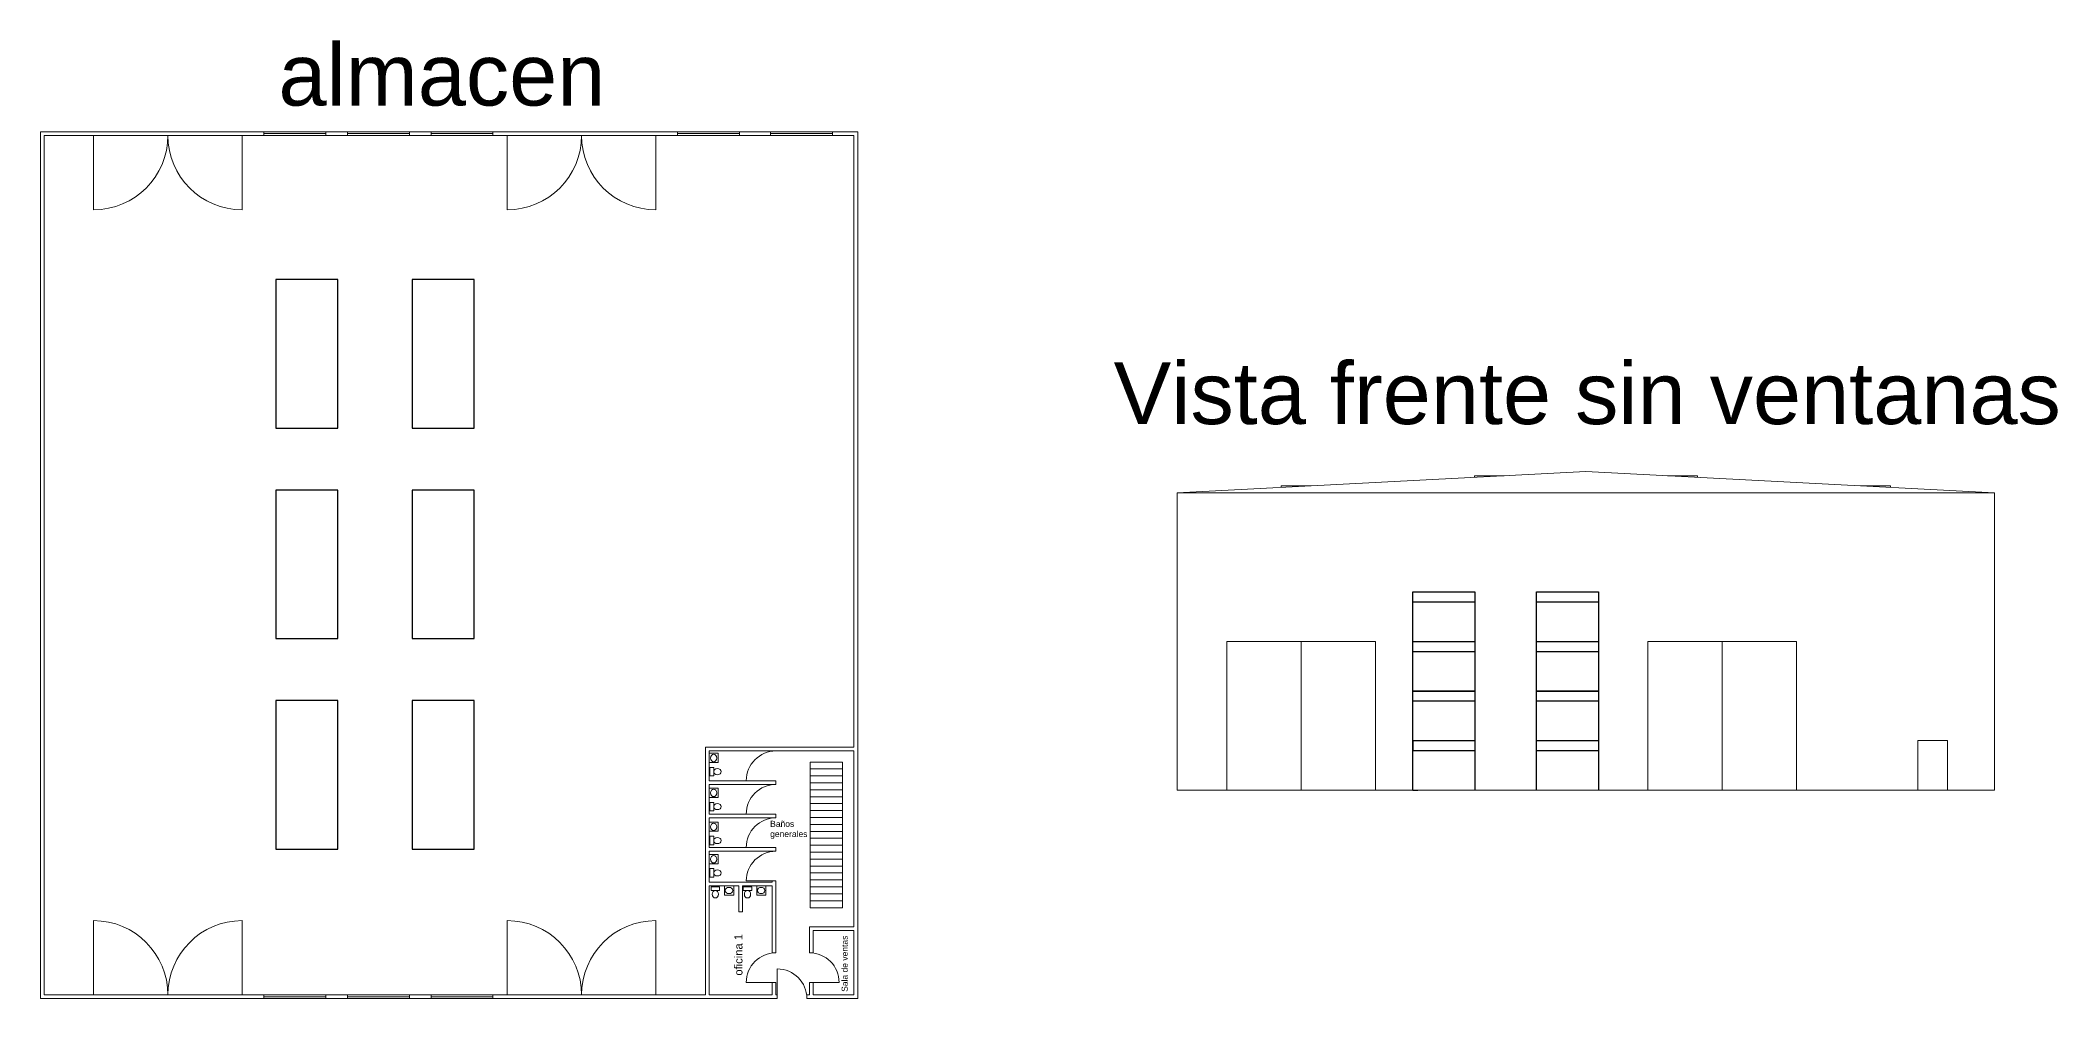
# Model space of a CAD drawing. Header units: millimetres. Extents: x -461 to 1315, y -154 to 152.
# Drawn here: x 560.2 to 641.6, y 26.6 to 65.3 of the extents above; entities that cross this region are included whole.
import ezdxf

# ---------------------------------------------------------------- set-up
doc = ezdxf.new("R2010")
doc.units = ezdxf.units.MM
for name, color, linetype, lineweight in [('A-AREA', 7, 'Continuous', 5), ('A-DOOR', 251, 'Continuous', 13), ('A-FURN', 46, 'Continuous', 13), ('A-GLAZ', 2, 'Continuous', 15), ('A-ROOF', 200, 'Continuous', 13), ('A-WALL', 253, 'Continuous', 15), ('C-SSWR', 3, 'Continuous', 13), ('E-AUXL', 72, 'Continuous', 13), ('S-STRS', 4, 'Continuous', 13)]:
    doc.layers.add(name, color=color, linetype=linetype, lineweight=lineweight)
doc.layers.add('C-TRAL', color=212, linetype='Continuous')
doc.styles.get("Standard").update_dxf_attribs({"font": 'arial.ttf'})

msp = doc.modelspace()

# ---------------------------------------------------------------- linework, layer by layer
at = {"layer": 'A-AREA'}
for p, q in [((606.054, 34.996), (606.054, 46.996)), ((606.054, 46.996), (639.054, 46.996)), ((639.054, 46.996), (639.054, 34.996)), ((639.054, 34.996), (606.054, 34.996))]:
    msp.add_line(p, q, dxfattribs=at)
at = {"layer": 'A-DOOR'}
for p, q in [((562.304, 61.427), (562.304, 58.427)), ((568.304, 61.427), (568.304, 58.427)), ((579.004, 61.427, 0.038), (579.004, 58.427, 0.038)), ((582.004, 61.427, 0.038), (582.004, 61.427, -2.962)), ((585.004, 61.427), (585.004, 58.427)), ((608.054, 34.996), (608.054, 40.996)), ((608.054, 40.996), (614.054, 40.996)), ((611.054, 40.996), (611.054, 34.996)), ((614.054, 40.996), (614.054, 34.996)), ((631.054, 40.996), (625.054, 40.996)), ((625.054, 40.996), (625.054, 34.996)), ((628.054, 40.996), (628.054, 34.996)), ((631.054, 34.996), (631.054, 40.996)), ((635.954, 34.996), (635.954, 36.996)), ((637.154, 36.996), (635.954, 36.996)), ((637.154, 34.996), (637.154, 36.996)), ((589.854, 35.377), (588.654, 35.377)), ((635.954, 34.996), (637.154, 34.996)), ((589.854, 34.027), (588.654, 34.027)), ((589.854, 32.677), (588.654, 32.677)), ((589.854, 31.327), (588.654, 31.327)), ((562.304, 26.727), (562.304, 29.727)), ((568.304, 26.727), (568.304, 29.727)), ((579.004, 26.727, 0.038), (579.004, 29.727, 0.038)), ((585.004, 26.727), (585.004, 29.727)), ((589.904, 26.577), (589.904, 27.777)), ((589.854, 27.227), (588.654, 27.227)), ((591.204, 27.227), (592.404, 27.227)), ((568.304, 26.727), (569.178, 26.727, 0.045))]:
    msp.add_line(p, q, dxfattribs=at)
for centre, radius, start, end in [((562.304, 61.427), 3, 270, 0), ((568.304, 61.427), 3, 180, 270), ((579.004, 61.427, 0.038), 3, 270, 0), ((585.004, 61.427), 3, 180, 270), ((589.854, 35.377), 1.2, 90, 180), ((589.854, 34.027), 1.2, 90, 180), ((589.854, 32.677), 1.2, 90, 180), ((589.854, 31.327), 1.2, 90, 180), ((562.304, 26.727), 3, 0, 90), ((568.304, 26.727), 3, 90, 180), ((579.004, 26.727, 0.038), 3, 0, 90), ((585.004, 26.727), 3, 90, 180), ((589.854, 27.227), 1.2, 90, 180), ((589.904, 26.577), 1.2, 0, 90), ((591.204, 27.227), 1.2, 0, 90)]:
    msp.add_arc(centre, radius, start, end, dxfattribs=at)
at = {"layer": 'A-FURN'}
for p, q in [((587.52, 36.487), (587.154, 36.487)), ((587.154, 36.115), (587.52, 36.115)), ((587.52, 36.115), (587.52, 36.487)), ((587.52, 35.077), (587.154, 35.077)), ((587.52, 34.704), (587.52, 35.077)), ((587.154, 34.704), (587.52, 34.704)), ((587.52, 33.706), (587.154, 33.706)), ((587.52, 33.334), (587.52, 33.706)), ((587.154, 33.334), (587.52, 33.334)), ((587.52, 32.399), (587.154, 32.399)), ((587.154, 32.026), (587.52, 32.026)), ((587.52, 32.026), (587.52, 32.399)), ((587.779, 31.127), (587.779, 30.761)), ((588.151, 30.761), (588.151, 31.127)), ((589.076, 31.127), (589.076, 30.761)), ((589.449, 30.761), (589.449, 31.127)), ((587.779, 30.761), (588.151, 30.761)), ((589.076, 30.761), (589.449, 30.761))]:
    msp.add_line(p, q, dxfattribs=at)
at = {"layer": 'A-GLAZ'}
for p, q in [((568.304, 61.427), (568.304, 61.427)), ((568.304, 61.427), (568.304, 61.427)), ((568.304, 61.427), (568.304, 61.427)), ((569.179, 61.577, 0), (569.179, 61.427, -0.023)), ((569.179, 61.577, 0), (571.679, 61.577, -0.023)), ((569.179, 61.502, -0.011), (571.679, 61.502, -0.011)), ((569.179, 61.427, -0.023), (571.679, 61.427, -0.023)), ((571.679, 61.577, -0.023), (571.679, 61.427, -0.023)), ((572.554, 61.577, 0), (572.554, 61.427, -0.023)), ((572.554, 61.577, 0), (575.054, 61.577, -0.023)), ((572.554, 61.502, -0.011), (575.054, 61.502, -0.011)), ((572.554, 61.427, -0.023), (575.054, 61.427, -0.023)), ((575.054, 61.577, -0.023), (575.054, 61.427, -0.023)), ((575.929, 61.577, -0.024), (575.929, 61.427, -0.047)), ((575.929, 61.577, -0.024), (578.429, 61.577, -0.047)), ((575.929, 61.502, -0.035), (578.429, 61.502, -0.035)), ((575.929, 61.427, -0.047), (578.429, 61.427, -0.047)), ((578.429, 61.577, -0.047), (578.429, 61.427, -0.047)), ((585.884, 61.427), (585.884, 61.577)), ((585.884, 61.577, -0.001), (588.384, 61.577, -0.024)), ((585.884, 61.502, -0.013), (588.384, 61.502, -0.013)), ((585.884, 61.427, -0.024), (588.384, 61.427, -0.024)), ((588.384, 61.577, -0.024), (588.384, 61.427, -0.024)), ((589.634, 61.427), (589.634, 61.577)), ((589.634, 61.577, -0.001), (592.134, 61.577, -0.024)), ((589.634, 61.502, -0.013), (592.134, 61.502, -0.013)), ((589.634, 61.427, -0.024), (592.134, 61.427, -0.024)), ((592.134, 61.577, -0.024), (592.134, 61.427, -0.024)), ((569.179, 26.727, 0.023), (569.179, 26.577)), ((569.179, 26.727, 0.023), (571.679, 26.727)), ((569.179, 26.652, 0.011), (571.679, 26.652, 0.011)), ((569.179, 26.577), (571.679, 26.577)), ((571.679, 26.727), (571.679, 26.577)), ((572.554, 26.727, 0.023), (572.554, 26.577)), ((572.554, 26.727, 0.023), (575.054, 26.727)), ((572.554, 26.652, 0.011), (575.054, 26.652, 0.011)), ((572.554, 26.577), (575.054, 26.577)), ((575.054, 26.727), (575.054, 26.577)), ((575.929, 26.727, -0.001), (575.929, 26.577, -0.024)), ((575.929, 26.727, -0.001), (578.429, 26.727, -0.024)), ((575.929, 26.652, -0.013), (578.429, 26.652, -0.013)), ((575.929, 26.577, -0.024), (578.429, 26.577, -0.024)), ((578.429, 26.727, -0.024), (578.429, 26.577, -0.024))]:
    msp.add_line(p, q, dxfattribs=at)
at = {"layer": 'A-ROOF'}
for p in [(606.054, 46.996), (639.054, 46.996)]:
    msp.add_line(p, (622.554, 47.86), dxfattribs=at)
at = {"layer": 'A-WALL'}
for p, q in [((593.154, 61.577), (560.154, 61.577)), ((560.154, 61.577), (560.154, 26.577)), ((560.154, 61.577), (560.304, 61.577)), ((593.004, 61.427), (560.304, 61.427)), ((560.304, 61.427), (560.304, 26.727)), ((593.004, 36.727), (593.004, 61.427)), ((593.154, 26.577), (593.154, 61.577)), ((587.004, 26.727), (587.004, 36.727)), ((587.004, 36.727), (593.004, 36.727)), ((587.004, 36.727), (587.004, 36.577)), ((587.004, 36.727), (587.154, 36.727)), ((587.154, 36.577), (593.004, 36.577)), ((587.154, 36.577), (587.154, 35.377)), ((593.004, 29.477), (593.004, 36.577)), ((589.854, 35.377), (587.154, 35.377)), ((587.154, 35.227), (587.154, 34.027)), ((589.854, 35.227), (587.154, 35.227)), ((589.854, 35.227), (589.854, 35.377)), ((589.854, 34.027), (587.154, 34.027)), ((587.154, 33.877), (587.154, 32.677)), ((589.854, 33.877), (587.154, 33.877)), ((589.854, 33.877), (589.854, 34.027)), ((589.854, 32.677), (587.154, 32.677)), ((589.854, 32.527), (589.854, 32.677)), ((587.154, 32.527), (587.154, 31.727)), ((589.854, 32.527), (587.154, 32.527)), ((587.154, 32.452), (587.154, 32.427)), ((587.154, 31.577), (587.154, 31.727)), ((587.154, 31.577), (587.154, 31.277)), ((587.154, 31.277), (587.154, 31.577)), ((587.154, 31.577), (587.154, 31.277)), ((587.154, 31.277), (589.679, 31.277)), ((587.154, 31.127), (587.154, 28.877)), ((588.354, 31.127), (587.154, 31.127)), ((587.154, 26.727), (587.154, 31.127)), ((587.154, 31.127), (587.154, 30.227)), ((588.354, 30.377), (588.354, 31.127)), ((589.704, 31.127), (588.504, 31.127)), ((588.504, 30.377), (588.504, 31.127)), ((589.679, 31.277), (589.704, 31.277)), ((589.704, 31.277), (589.704, 31.327)), ((589.704, 31.327), (589.854, 31.327)), ((589.704, 31.302), (589.704, 31.327)), ((589.704, 31.127), (589.704, 30.227)), ((589.854, 30.227), (589.854, 31.327)), ((588.354, 30.377), (588.354, 30.227)), ((588.354, 30.227), (588.354, 30.077)), ((588.504, 30.377), (588.504, 30.227)), ((588.504, 30.227), (588.504, 30.077)), ((589.704, 28.427), (589.704, 30.227)), ((589.704, 30.227), (589.704, 28.427)), ((589.854, 30.227), (589.854, 28.427)), ((588.354, 30.077), (588.504, 30.077)), ((591.204, 29.327), (591.204, 29.477)), ((591.204, 29.477), (593.004, 29.477)), ((591.204, 29.477), (591.354, 29.477)), ((591.204, 29.027), (591.204, 29.327)), ((591.354, 29.327), (593.004, 29.327)), ((591.354, 28.727), (591.354, 29.327)), ((593.004, 28.877), (593.004, 29.327)), ((587.154, 28.727), (587.154, 26.727)), ((591.204, 29.027), (591.204, 28.427)), ((591.354, 28.727), (591.354, 28.427)), ((593.004, 28.727), (593.004, 28.877)), ((593.004, 26.727), (593.004, 28.727)), ((589.854, 28.427), (589.704, 28.427)), ((591.204, 28.427), (591.354, 28.427)), ((589.704, 26.727), (589.704, 27.227)), ((589.704, 27.227), (589.704, 26.727)), ((589.854, 27.227), (589.704, 27.227)), ((589.854, 27.227), (589.854, 26.727)), ((591.204, 26.727), (591.204, 27.227)), ((591.204, 27.227), (591.354, 27.227)), ((591.354, 27.227), (591.354, 26.727)), ((560.154, 26.577), (589.904, 26.577)), ((568.517, 26.727), (560.304, 26.727)), ((568.517, 26.727), (587.004, 26.727)), ((587.154, 26.727), (589.704, 26.727)), ((589.854, 26.727), (589.904, 26.727)), ((589.904, 26.727), (589.854, 26.727)), ((589.854, 26.727), (589.904, 26.727)), ((589.854, 26.727), (589.904, 26.727)), ((589.904, 26.727), (589.904, 26.577)), ((591.104, 26.727), (591.204, 26.727)), ((591.204, 26.727), (591.104, 26.727)), ((591.204, 26.727), (591.104, 26.727)), ((591.104, 26.727), (591.104, 26.577)), ((591.104, 26.577), (593.154, 26.577)), ((591.354, 26.727), (593.004, 26.727)), ((593.004, 26.727), (591.354, 26.727)), ((593.004, 26.727), (591.354, 26.727))]:
    msp.add_line(p, q, dxfattribs=at)
at = {"layer": 'C-SSWR'}
for points in [[(587.19, 35.571), (587.34, 35.571), (587.34, 35.914), (587.19, 35.914)], [(587.19, 34.161), (587.34, 34.161), (587.34, 34.503), (587.19, 34.503)], [(587.19, 32.79), (587.34, 32.79), (587.34, 33.133), (587.19, 33.133)], [(587.19, 31.482), (587.34, 31.482), (587.34, 31.825), (587.19, 31.825)], [(587.235, 31.091), (587.235, 30.941), (587.578, 30.941), (587.578, 31.091)], [(588.533, 31.091), (588.533, 30.941), (588.876, 30.941), (588.876, 31.091)]]:
    msp.add_lwpolyline(points, close=True, dxfattribs=at)
for centre, major_axis in [((587.337, 36.292), (0, 0.15)), ((587.49, 35.742), (-0.15, 0)), ((587.337, 34.882), (0, 0.15)), ((587.49, 34.332), (-0.15, 0)), ((587.337, 33.511), (0, 0.15)), ((587.49, 32.961), (-0.15, 0)), ((587.337, 32.204), (0, 0.15)), ((587.49, 31.654), (-0.15, 0)), ((587.956, 30.944), (0.15, 0)), ((589.254, 30.944), (0.15, 0)), ((587.406, 30.791), (0, 0.15)), ((588.704, 30.791), (0, 0.15))]:
    msp.add_ellipse(centre, major_axis=major_axis, ratio=0.833333, dxfattribs=at)
at = {"layer": 'C-TRAL'}
for p, q in [((572.165, 55.613, 0.046), (569.665, 55.613, 0.046)), ((569.665, 55.613, 0.046), (569.665, 49.613, 0.046)), ((572.165, 49.613, 0.046), (572.165, 55.613, 0.046)), ((577.665, 55.613, 0.046), (575.165, 55.613, 0.046)), ((575.165, 55.613, 0.046), (575.165, 49.613, 0.046)), ((577.665, 49.613, 0.046), (577.665, 55.613, 0.046)), ((569.665, 49.613, 0.046), (572.165, 49.613, 0.046)), ((575.165, 49.613, 0.046), (577.665, 49.613, 0.046)), ((572.165, 47.113, 0.023), (569.665, 47.113, 0.023)), ((569.665, 47.113, 0.023), (569.665, 41.113, 0.023)), ((572.165, 41.113, 0.023), (572.165, 47.113, 0.023)), ((577.665, 47.113, 0.023), (575.165, 47.113, 0.023)), ((575.165, 47.113, 0.023), (575.165, 41.113, 0.023)), ((577.665, 41.113, 0.023), (577.665, 47.113, 0.023)), ((615.565, 40.996), (615.565, 42.996)), ((615.565, 42.996), (618.065, 42.996)), ((615.565, 42.996), (618.065, 42.996)), ((615.565, 42.596), (618.065, 42.596)), ((618.065, 42.996), (618.065, 40.996)), ((620.565, 40.996), (620.565, 42.996)), ((620.565, 42.996), (623.065, 42.996)), ((620.565, 42.996), (623.065, 42.996)), ((620.565, 42.996), (623.065, 42.996)), ((620.565, 42.596), (623.065, 42.596)), ((623.065, 42.996), (623.065, 40.996)), ((569.665, 41.113, 0.023), (572.165, 41.113, 0.023)), ((575.165, 41.113, 0.023), (577.665, 41.113, 0.023)), ((615.565, 38.996), (615.565, 40.996)), ((615.565, 40.996), (618.065, 40.996)), ((615.565, 40.996), (618.065, 40.996)), ((618.065, 40.996), (618.065, 38.996)), ((620.565, 38.996), (620.565, 40.996)), ((620.565, 40.996), (623.065, 40.996)), ((620.565, 40.996), (623.065, 40.996)), ((620.565, 40.996), (623.065, 40.996)), ((623.065, 40.996), (623.065, 38.996)), ((615.565, 40.596), (618.065, 40.596)), ((620.565, 40.596), (623.065, 40.596)), ((572.165, 38.613), (569.665, 38.613)), ((569.665, 38.613), (569.665, 32.613)), ((572.165, 32.613), (572.165, 38.613)), ((577.665, 38.613), (575.165, 38.613)), ((575.165, 38.613), (575.165, 32.613)), ((577.665, 32.613), (577.665, 38.613)), ((615.565, 36.996), (615.565, 38.996)), ((618.065, 38.996), (615.565, 38.996)), ((615.565, 38.996), (618.065, 38.996)), ((615.565, 38.596), (618.065, 38.596)), ((618.065, 38.996), (618.065, 38.996)), ((618.065, 38.996), (618.065, 36.996)), ((620.565, 36.996), (620.565, 38.996)), ((623.065, 38.996), (620.565, 38.996)), ((623.065, 38.996), (620.565, 38.996)), ((620.565, 38.996), (623.065, 38.996)), ((620.565, 38.596), (623.065, 38.596)), ((623.065, 38.996), (623.065, 38.996)), ((623.065, 38.996), (623.065, 36.996)), ((615.565, 36.996), (618.065, 36.996)), ((615.565, 34.996), (615.565, 36.996)), ((615.565, 36.996), (615.565, 36.596)), ((618.065, 36.996), (618.065, 34.996)), ((620.565, 36.996), (623.065, 36.996)), ((620.565, 34.996), (620.565, 36.996)), ((620.565, 36.996), (623.065, 36.996)), ((623.065, 36.996), (623.065, 34.996)), ((615.565, 36.596), (618.065, 36.596)), ((620.565, 36.596), (623.065, 36.596)), ((615.565, 34.996), (615.765, 34.996)), ((569.665, 32.613), (572.165, 32.613)), ((575.165, 32.613), (577.665, 32.613))]:
    msp.add_line(p, q, dxfattribs=at)
at = {"layer": 'E-AUXL'}
for p, q in [((610.254, 47.216), (610.254, 47.279)), ((610.254, 47.279), (611.454, 47.279)), ((618.054, 47.625), (618.054, 47.688)), ((618.054, 47.688), (619.254, 47.688)), ((627.054, 47.688), (625.854, 47.688)), ((627.054, 47.625), (627.054, 47.688)), ((634.854, 47.279), (633.654, 47.279)), ((634.854, 47.216), (634.854, 47.279))]:
    msp.add_line(p, q, dxfattribs=at)
at = {"layer": 'S-STRS'}
for p, q in [((592.538, 36.13), (591.238, 36.13)), ((591.238, 36.13), (591.238, 30.25)), ((591.238, 35.85), (592.538, 35.85)), ((592.538, 30.25), (592.538, 36.13)), ((592.538, 35.57), (591.238, 35.57)), ((591.238, 35.29), (592.538, 35.29)), ((592.538, 35.29), (592.538, 35.01)), ((592.538, 35.01), (591.238, 35.01)), ((591.238, 34.73), (592.538, 34.73)), ((592.538, 34.45), (591.238, 34.45)), ((591.238, 34.17), (592.538, 34.17)), ((592.538, 33.89), (591.238, 33.89)), ((591.238, 33.61), (592.538, 33.61)), ((592.538, 33.33), (591.238, 33.33)), ((591.238, 33.05), (592.538, 33.05)), ((592.538, 32.77), (591.238, 32.77)), ((591.238, 32.49), (592.538, 32.49)), ((592.538, 32.21), (591.238, 32.21)), ((591.238, 31.93), (592.538, 31.93)), ((592.538, 31.65), (591.238, 31.65)), ((591.238, 31.37), (592.538, 31.37)), ((592.538, 31.09), (591.238, 31.09)), ((591.238, 30.81), (592.538, 30.81)), ((592.538, 30.53), (591.238, 30.53)), ((591.238, 30.25), (592.538, 30.25))]:
    msp.add_line(p, q, dxfattribs=at)

# ---------------------------------------------------------------- texts
at = {"layer": 'A-AREA', "char_height": 2.5, "attachment_point": 1}
for s, width, insert in [('\\pxt10;almacen', 43.74055, (569.766, 65.134)), ('Vista frente sin ventanas', 46.63284, (603.485, 52.273))]:
    msp.add_mtext_dynamic_manual_height_columns(s, width=width, gutter_width=12.5, heights=[0], dxfattribs=dict(at, insert=insert))
at = {"layer": 'A-WALL', "insert": (589.618, 33.758), "char_height": 0.24578, "attachment_point": 1}
msp.add_mtext_dynamic_manual_height_columns('Baños generales', width=2.32677, gutter_width=1.229, heights=[0], dxfattribs=at)
at = {"layer": 'A-WALL', "attachment_point": 1, "rotation": 90}
for s, width, gutter_width, insert, char_height in [('oficina 1', 1.93173, 1.615, (588.178, 27.506), 0.3231), ('Sala de ventas', 2.32677, 1.229, (592.504, 26.851), 0.24578)]:
    msp.add_mtext_dynamic_manual_height_columns(s, width=width, gutter_width=gutter_width, heights=[0], dxfattribs=dict(at, insert=insert, char_height=char_height))

doc.saveas('drawing.dxf')
